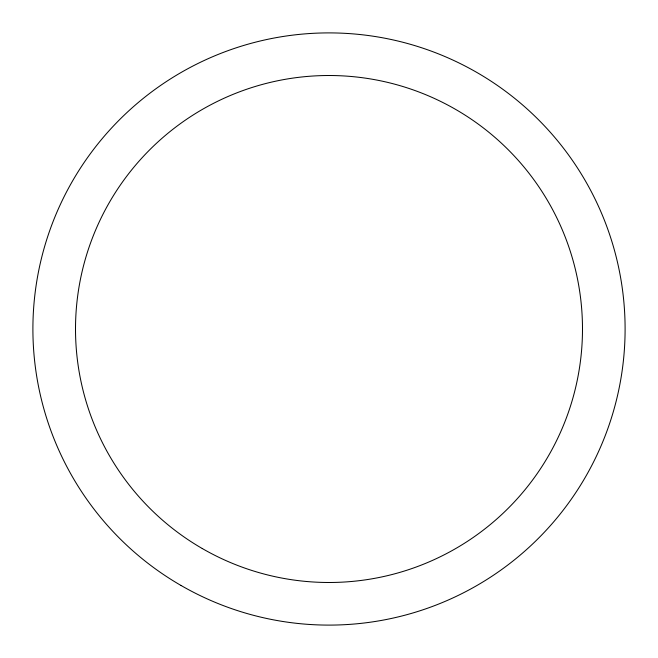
<?xml version="1.0" encoding="UTF-8"?>
<svg xmlns="http://www.w3.org/2000/svg" width="658" height="658" viewBox="0 0 658 658"><rect width="100%" height="100%" fill="white"/><g stroke="black" fill="none" stroke-linecap="round" stroke-linejoin="round"><path stroke-width="0.99" d="M180.95 585.431A296.1 296.1 0 0 0 625.1 329A296.1 296.1 0 0 0 180.95 72.569A296.1 296.1 0 0 0 180.95 585.431M202.253 548.525A253.486 253.486 0 0 0 582.486 329A253.486 253.486 0 0 0 202.253 109.475A253.486 253.486 0 0 0 202.253 548.525"/></g></svg>
